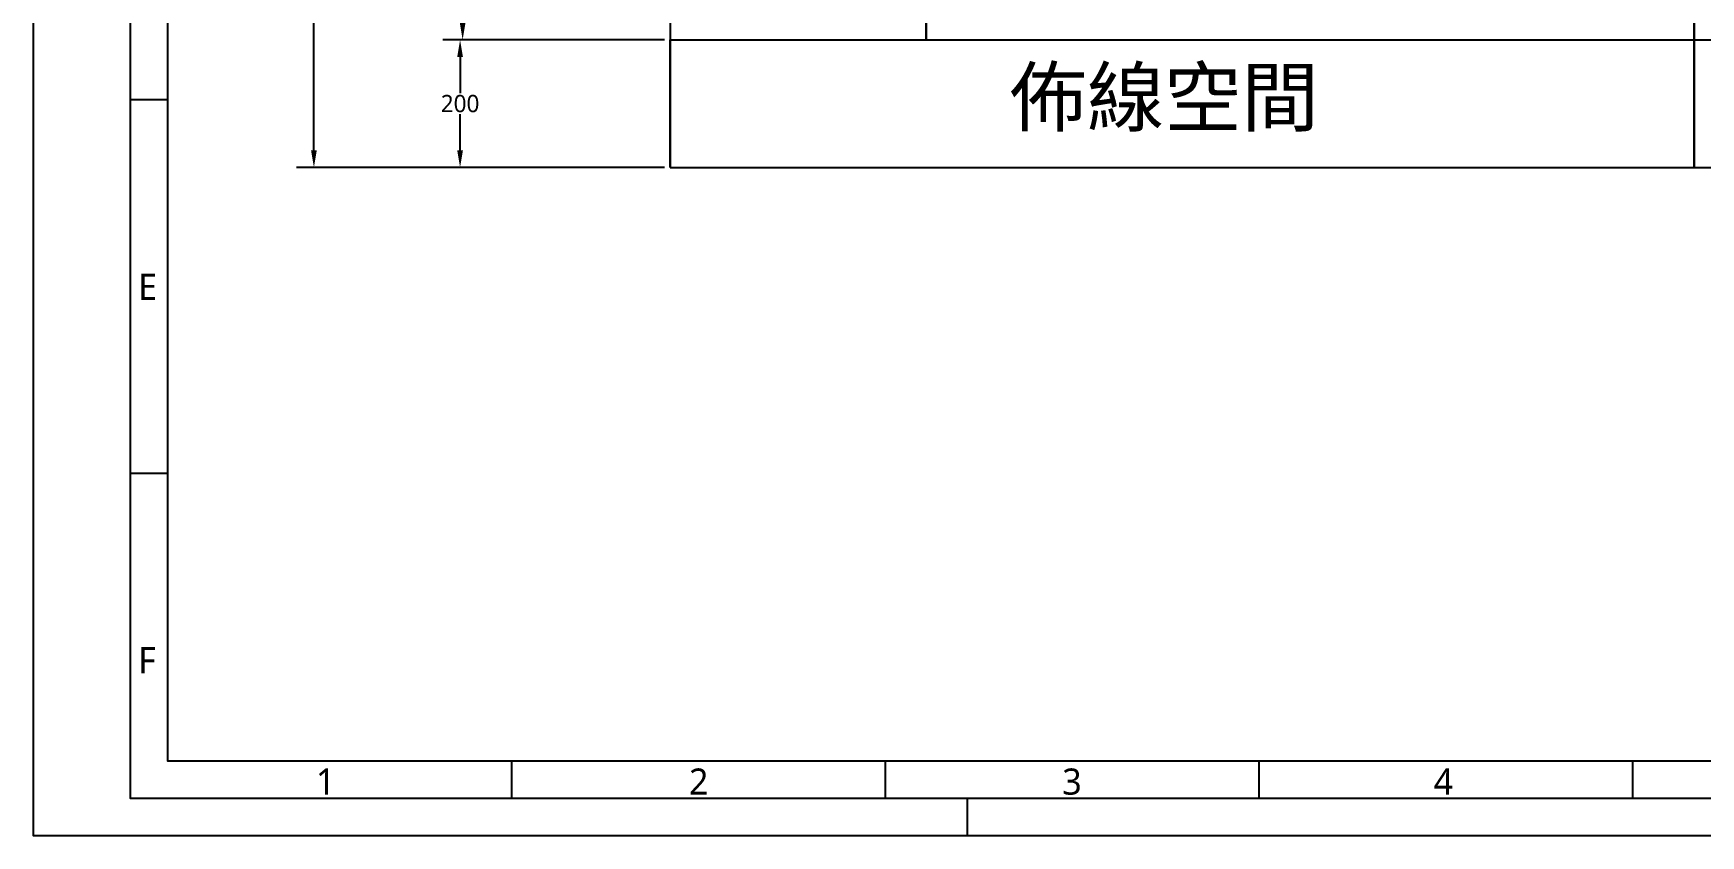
# Model space of a CAD drawing. Header units: millimetres. Extents: x 285 to 5189, y 589 to 4057.
# Drawn here: x 285 to 2890, y 589 to 1843 of the extents above; entities that cross this region are included whole.
import ezdxf
from ezdxf.enums import TextEntityAlignment as Align

# ---------------------------------------------------------------- set-up
doc = ezdxf.new("R2010")
doc.units = ezdxf.units.MM
doc.header["$LTSCALE"] = 6
for name, color, linetype in [('035', 5, 'Continuous'), ('07', 7, 'Continuous'), ('DIMEN', 120, 'Continuous'), ('SKALA', 10, 'Continuous')]:
    doc.layers.add(name, color=color, linetype=linetype)
doc.styles.add('ISO Proportional', font='Microsoft JhengHei.ttf')
doc.styles.get("Standard").update_dxf_attribs({"font": 'Microsoft JhengHei.ttf'})
doc.styles.add('WD', font='Microsoft JhengHei.ttf')
doc.dimstyles.get("Standard").update_dxf_attribs({"dimscale": 150, "dimtxt": 0.18, "dimasz": 0.18, "dimexe": 0.18, "dimexo": 0.061, "dimgap": 0.015, "dimtad": 1, "dimtih": 1, "dimtoh": 1, "dimzin": 0, "dimdsep": 46, "dimtxsty": 'WD', "dimcen": 0.09, "dimadec": 0, "dimazin": 0, "dimtfac": 1, "dimtofl": 0, "dimtmove": 2, "dimatfit": 3, "dimfxl": 1, "dimtolj": 1, "dimtzin": 0, "dimarcsym": 0})

# ---------------------------------------------------------------- blocks, each defined once
blk = doc.blocks.new('IEC_border_a3')
at = {"layer": '035'}
for p, q in [((17.98, 98.54), (13, 98.54)), ((18, 48.5), (13.02, 48.5)), ((64, 10), (64, 5)), ((114, 10), (114, 5)), ((164, 10), (164, 5)), ((214, 10), (214, 5)), ((125, 0), (125, 5))]:
    blk.add_line(p, q, dxfattribs=at)
for points in [[(0, 297), (420, 297), (420, 0), (0, 0)], [(18, 287), (410, 287), (410, 10), (18, 10)]]:
    blk.add_lwpolyline(points, close=True, dxfattribs=at)
at = {"layer": '07'}
blk.add_lwpolyline([(13, 292), (415, 292), (415, 5), (13, 5)], close=True, dxfattribs=at)
at = {"layer": '035', "style": 'ISO Proportional'}
for s, p in [('E', (14.02, 71.75)), ('F', (14.02, 21.75)), ('1', (37.81, 5.5)), ('2', (87.73, 5.5)), ('3', (137.68, 5.5)), ('4', (187.38, 5.5))]:
    blk.add_text(s, height=3.5, dxfattribs=at).set_placement(p)
blk = doc.blocks.new('電腦輔助電機製圖作業圖框')
at = {"xscale": 0.7070707070707071, "yscale": 0.7070707070707071, "zscale": 0.7070707070707071}
blk.add_blockref('IEC_border_a3', (0, 0), dxfattribs=at)
for tag, height, p in [('@科系', 3.54, (208.59, 31.82)), ('@班級', 3.54, (243.94, 31.82)), ('@項目', 3.54, (279.29, 31.82)), ('@姓名', 3.54, (243.94, 24.75)), ('@學號', 2.36, (208.59, 24.75)), ('@日期', 2.36, (279.29, 24.75)), ('@作業', 3.54, (227.52, 14.49)), ('@頁次', 3.54, (272.22, 10.61)), ('@總頁次', 3.54, (286.36, 10.61))]:
    blk.add_attdef(tag, text='', height=height).set_placement(p, align=Align.MIDDLE_CENTER)
at = {"flags": 9}
blk.add_attdef('WD_TB', (0, 0), '', height=3.54, dxfattribs=at)
blk = doc.blocks.new('*D51')
at = {"layer": 'Defpoints', "color": 0, "transparency": 16777216}
for p in [(1279.9, 2233.3), (955.4, 1833.3), (1279.9, 1833.3)]:
    blk.add_point(p, dxfattribs=at)
at = {"layer": 'DIMEN', "color": 0, "lineweight": -2, "transparency": 16777216}
for p, q in [((1270.8, 2233.3), (928.4, 2233.3)), ((955.4, 2206.3), (955.4, 2049.5)), ((955.4, 1860.3), (955.4, 2017.1)), ((1270.8, 1833.3), (928.4, 1833.3))]:
    blk.add_line(p, q, dxfattribs=at)
at = {"layer": 'DIMEN', "color": 0, "transparency": 16777216}
for points in [[(950.9, 2206.3), (959.9, 2206.3), (955.4, 2233.3)], [(950.9, 1860.3), (959.9, 1860.3), (955.4, 1833.3)]]:
    blk.add_solid(points, dxfattribs=at)
at = {"layer": 'DIMEN', "color": 0, "transparency": 16777216, "insert": (955.4, 2033.3), "char_height": 27, "attachment_point": 5, "style": 'WD'}
blk.add_mtext('\\A1;400', dxfattribs=at)
blk = doc.blocks.new('*D52')
at = {"layer": 'Defpoints', "color": 0, "transparency": 16777216}
for p in [(1279.9, 1833.3), (951.4, 1633.3), (1279.9, 1633.3)]:
    blk.add_point(p, dxfattribs=at)
at = {"layer": 'DIMEN', "color": 0, "lineweight": -2, "transparency": 16777216}
for p, q in [((1270.8, 1833.3), (924.4, 1833.3)), ((951.4, 1806.3), (951.4, 1749.5)), ((951.4, 1660.3), (951.4, 1717.1)), ((1270.8, 1633.3), (924.4, 1633.3))]:
    blk.add_line(p, q, dxfattribs=at)
at = {"layer": 'DIMEN', "color": 0, "transparency": 16777216}
for points in [[(946.9, 1806.3), (955.9, 1806.3), (951.4, 1833.3)], [(946.9, 1660.3), (955.9, 1660.3), (951.4, 1633.3)]]:
    blk.add_solid(points, dxfattribs=at)
at = {"layer": 'DIMEN', "color": 0, "transparency": 16777216, "insert": (951.4, 1733.3), "char_height": 27, "attachment_point": 5, "style": 'WD'}
blk.add_mtext('\\A1;200', dxfattribs=at)
blk = doc.blocks.new('*D53')
at = {"layer": 'Defpoints', "color": 0, "transparency": 16777216}
for p in [(1279.9, 3433.3), (723, 1633.3), (1279.9, 1633.3)]:
    blk.add_point(p, dxfattribs=at)
at = {"layer": 'DIMEN', "color": 0, "lineweight": -2, "transparency": 16777216}
for p, q in [((1270.8, 3433.3), (696, 3433.3)), ((723, 3406.3), (723, 2549.6)), ((723, 1660.3), (723, 2517)), ((1270.8, 1633.3), (696, 1633.3))]:
    blk.add_line(p, q, dxfattribs=at)
at = {"layer": 'DIMEN', "color": 0, "transparency": 16777216}
for points in [[(718.5, 3406.3), (727.5, 3406.3), (723, 3433.3)], [(718.5, 1660.3), (727.5, 1660.3), (723, 1633.3)]]:
    blk.add_solid(points, dxfattribs=at)
at = {"layer": 'DIMEN', "color": 0, "transparency": 16777216, "insert": (723, 2533.3), "char_height": 27, "attachment_point": 5, "style": 'WD'}
blk.add_mtext('\\A1;1800', dxfattribs=at)

msp = doc.modelspace()

# ---------------------------------------------------------------- linework, layer by layer
for p, q in [((1279.9, 3433.3), (1279.9, 1633.3)), ((1679.9, 1833.3), (1679.9, 3433.3)), ((2879.9, 1633.3), (2879.9, 3433.3)), ((2879.9, 3433.3), (2879.9, 1633.3)), ((2879.9, 3433.3), (2879.9, 1633.3)), ((1279.9, 1633.3), (1279.9, 1833.3)), ((1279.9, 1833.3), (2879.9, 1833.3)), ((2879.9, 1633.3), (2879.9, 1833.3)), ((2879.9, 1833.3), (4479.9, 1833.3)), ((1279.9, 1633.3), (2879.9, 1633.3)), ((2879.9, 1633.3), (4479.9, 1633.3))]:
    msp.add_line(p, q)
at = {"layer": 'SKALA'}
msp.add_line((1679.9, 3433.3), (1679.9, 1833.3), dxfattribs=at)

# ---------------------------------------------------------------- block references
at = {"xscale": 16.51536635913081, "yscale": 16.51536635913081, "zscale": 16.51536635913081}
msp.add_blockref('電腦輔助電機製圖作業圖框', (284.6, 588.5), dxfattribs=at)

# ---------------------------------------------------------------- texts
at = {"insert": (1810.2, 1787.8), "char_height": 88.53, "attachment_point": 1}
msp.add_mtext_dynamic_manual_height_columns('佈線空間', width=474.553, gutter_width=442.7, heights=[1.890938799303714e-13], dxfattribs=at)

# ---------------------------------------------------------------- dimensions: what is measured, and where the dimension line sits
at = {"layer": 'DIMEN'}
for base, p1, p2, picture, middle in [((723, 1633.3), (1279.9, 3433.3), (1279.9, 1633.3), '*D53', (723, 2533.3)), ((955.4, 1833.3), (1279.9, 2233.3), (1279.9, 1833.3), '*D51', (955.4, 2033.3)), ((951.4, 1633.3), (1279.9, 1833.3), (1279.9, 1633.3), '*D52', (951.4, 1733.3))]:
    dim = msp.add_linear_dim(base=base, p1=p1, p2=p2, angle=90, dimstyle='Standard', override={"dimdec": 0}, dxfattribs=at)
    dim.commit()
    dim.dimension.update_dxf_attribs({"geometry": picture, "text_midpoint": middle})

doc.saveas('drawing.dxf')
